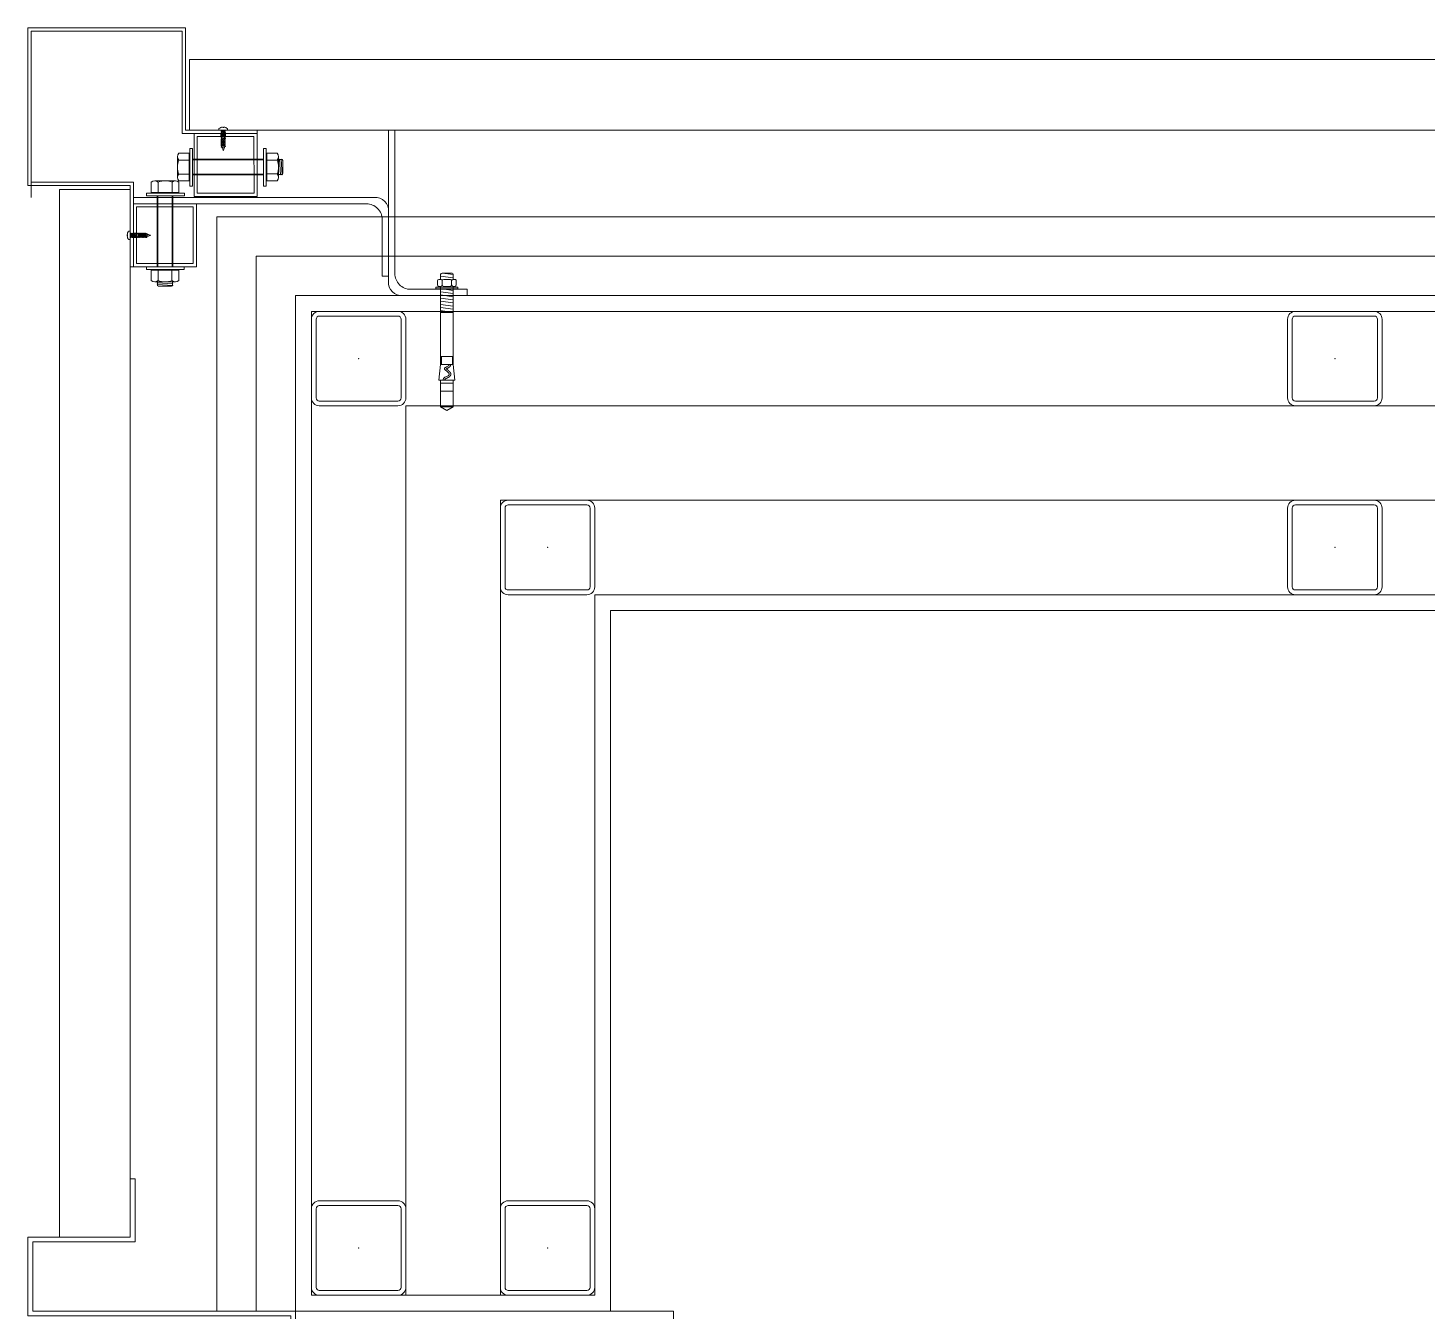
# Model space of a CAD drawing. Extents: x -1286 to 34975, y -230 to 6637.
# Drawn here: x 383.8 to 472.7, y 1288 to 1369.5 of the extents above; entities that cross this region are included whole.
import ezdxf

# ---------------------------------------------------------------- set-up
doc = ezdxf.new("R2010")
doc.units = 0
doc.header["$LTSCALE"] = 20
doc.layers.get('0').update_dxf_attribs({"color": 9, "lineweight": 9})
for name, color, linetype, lineweight in [('06D', 9, 'Continuous', 9), ('10', 9, 'Continuous', 9), ('10A', 9, 'Continuous', 9), ('11', 9, 'Continuous', 9), ('33', 9, 'BATTING', 9)]:
    doc.layers.add(name, color=color, linetype=linetype, lineweight=lineweight)
doc.linetypes.add('BATTING', pattern='A,0.0001,-0.1,[134,ltypeshp.shx,S=0.1,R=0,X=-0.1,Y=0],-0.2,[134,ltypeshp.shx,S=0.1,R=180,X=0.1,Y=0],-0.1', length=0.4001)

# ---------------------------------------------------------------- blocks, each defined once
blk = doc.blocks.new('cxvxv')
for p, q in [((-21988.023, 8561.245, 0), (-21987.025, 8561.304, 0)), ((-21988.023, 8561.245, 0), (-21987.998, 8561.26, 0)), ((-21987.998, 8561.231, 0), (-21988.023, 8561.245, 0)), ((-21988.023, 8561.128, 0), (-21987.025, 8561.186, 0)), ((-21988.023, 8561.128, 0), (-21987.998, 8561.142, 0)), ((-21987.998, 8561.113, 0), (-21988.023, 8561.128, 0)), ((-21987.998, 8561.304, 0), (-21987.941, 8561.348, 0)), ((-21987.998, 8561.26, 0), (-21987.998, 8561.304, 0)), ((-21987.998, 8561.142, 0), (-21987.998, 8561.231, 0)), ((-21987.998, 8561.068, 0), (-21987.998, 8561.113, 0)), ((-21987.545, 8561.348, 0), (-21987.941, 8561.348, 0)), ((-21987.545, 8561.348, 0), (-21987.105, 8561.348, 0)), ((-21987.025, 8561.304, 0), (-21987.105, 8561.348, 0)), ((-21987.05, 8561.318, 0), (-21987.025, 8561.304, 0)), ((-21987.025, 8561.304, 0), (-21987.05, 8561.289, 0)), ((-21987.025, 8561.297, 0), (-21987.05, 8561.283, 0)), ((-21987.05, 8561.283, 0), (-21987.05, 8561.201, 0)), ((-21987.05, 8561.201, 0), (-21987.025, 8561.186, 0)), ((-21987.025, 8561.186, 0), (-21987.05, 8561.172, 0)), ((-21987.05, 8561.172, 0), (-21987.05, 8561.083, 0)), ((-21988.397, 8560.979, 0), (-21988.397, 8560.319, 0)), ((-21988.397, 8560.319, 0), (-21986.643, 8560.319, 0)), ((-21986.862, 8561.069, 0), (-21988.177, 8561.068, 0)), ((-21988.018, 8560.319, 0), (-21987.021, 8560.319, 0)), ((-21988.018, 8560.278, 0), (-21988.018, 8560.319, 0)), ((-21987.958, 8560.979, 0), (-21987.958, 8560.319, 0)), ((-21987.698, 8561.047, 0), (-21987.698, 8561.082, 0)), ((-21987.698, 8561.067, 0), (-21987.698, 8561.067, 0)), ((-21987.081, 8560.638, 0), (-21987.081, 8560.979, 0)), ((-21987.081, 8560.638, 0), (-21987.081, 8560.319, 0)), ((-21987.062, 8560.319, 0), (-21987.062, 8560.278, 0)), ((-21987.05, 8561.083, 0), (-21987.025, 8561.069, 0)), ((-21987.021, 8560.319, 0), (-21987.021, 8560.278, 0)), ((-21986.643, 8560.319, 0), (-21986.643, 8560.979, 0)), ((-21988.018, 8560.111, 0), (-21988.018, 8555.608, 0)), ((-21987.062, 8555.608, 0), (-21987.062, 8560.111, 0)), ((-21987.021, 8555.608, 0), (-21987.021, 8560.111, 0)), ((-21988.397, 8555.4, 0), (-21986.643, 8555.4, 0)), ((-21988.397, 8554.74, 0), (-21988.397, 8555.4, 0)), ((-21988.018, 8555.442, 0), (-21988.018, 8555.4, 0)), ((-21988.018, 8555.4, 0), (-21987.021, 8555.4, 0)), ((-21987.958, 8554.74, 0), (-21987.958, 8555.4, 0)), ((-21987.081, 8555.081, 0), (-21987.081, 8555.4, 0)), ((-21987.081, 8555.081, 0), (-21987.081, 8554.74, 0)), ((-21987.062, 8555.4, 0), (-21987.062, 8555.442, 0)), ((-21987.021, 8555.4, 0), (-21987.021, 8555.442, 0)), ((-21986.643, 8555.4, 0), (-21986.643, 8554.74, 0)), ((-21986.858, 8554.65, 0), (-21988.174, 8554.651, 0))]:
    blk.add_line(p, q)
at = {"elevation": 0}
for points in [[(-21986.298, 8560.111), (-21988.7, 8560.111), (-21988.7, 8560.278), (-21986.298, 8560.278)], [(-21986.298, 8555.608), (-21988.7, 8555.608), (-21988.7, 8555.442), (-21986.298, 8555.442)]]:
    blk.add_lwpolyline(points, close=True, dxfattribs=at)
for points in [[(-21987.977, 8560.278), (-21987.977, 8560.319)], [(-21987.977, 8560.111), (-21987.977, 8555.608)], [(-21987.977, 8555.442), (-21987.977, 8555.4)]]:
    blk.add_lwpolyline(points, dxfattribs=at)
for centre, radius, start, end in [((-21988.177, 8560.753, 0), 0.315, 45.8497, 134.1503), ((-21987.516, 8559.952, 0), 1.116, 66.87008, 113.12992), ((-21987.516, 8559.952, 0), 1.116, 66.87008, 113.12992), ((-21986.862, 8560.756, 0), 0.313, 45.44896, 134.55104), ((-21988.177, 8554.966, 0), 0.315, 225.8497, 314.1503), ((-21987.516, 8555.767, 0), 1.116, 246.87008, 293.12992), ((-21987.516, 8555.767, 0), 1.116, 246.87008, 293.12992), ((-21986.862, 8554.963, 0), 0.313, 225.44896, 314.55104)]:
    blk.add_arc(centre, radius, start, end)
blk = doc.blocks.new('VIDA')
for p, q in [((-18071.98, 6523.88), (-18071.91, 6523.98)), ((-18071.91, 6523.78), (-18071.98, 6523.88)), ((-18071.91, 6523.98), (-18070.11, 6524.72)), ((-18069.61, 6522.86), (-18071.91, 6523.78)), ((-18069.71, 6524.86), (-18070.59, 6523.2)), ((-18070.59, 6523.2), (-18070.11, 6524.72)), ((-18069.91, 6525.07), (-18070.13, 6524.08)), ((-18070.13, 6524.08), (-18069.99, 6524.33)), ((-18070.11, 6524.72), (-18069.91, 6525.07)), ((-18069.99, 6524.33), (-18069.83, 6525.07)), ((-18069.91, 6525.07), (-18069.83, 6525.07)), ((-18069.83, 6525.07), (-18069.71, 6524.86)), ((-18069.71, 6524.86), (-18069.32, 6525)), ((-18069.63, 6522.76), (-18069.15, 6525)), ((-18069.63, 6522.76), (-18069.61, 6522.86)), ((-18069.43, 6522.41), (-18069.63, 6522.76)), ((-18068.95, 6525.34), (-18069.43, 6522.41)), ((-18069.35, 6522.41), (-18069.43, 6522.41)), ((-18069.35, 6522.41), (-18068.87, 6525.34)), ((-18069.15, 6522.76), (-18069.35, 6522.41)), ((-18069.32, 6525), (-18069.15, 6525)), ((-18069.15, 6525), (-18068.95, 6525.34)), ((-18068.66, 6522.76), (-18069.15, 6522.76)), ((-18068.95, 6525.34), (-18068.87, 6525.34)), ((-18068.87, 6525.34), (-18068.67, 6525)), ((-18068.67, 6525), (-18068.18, 6525)), ((-18068.66, 6522.76), (-18068.18, 6525)), ((-18068.46, 6522.41), (-18068.66, 6522.76)), ((-18067.98, 6525.34), (-18068.46, 6522.41)), ((-18068.39, 6522.41), (-18068.46, 6522.41)), ((-18068.39, 6522.41), (-18067.9, 6525.34)), ((-18068.19, 6522.76), (-18068.39, 6522.41)), ((-18068.19, 6522.76), (-18068.39, 6522.41)), ((-18067.7, 6525), (-18068.19, 6522.76)), ((-18067.7, 6522.76), (-18068.19, 6522.76)), ((-18068.18, 6525), (-18067.98, 6525.34)), ((-18067.9, 6525.34), (-18067.98, 6525.34)), ((-18067.9, 6525.34), (-18067.7, 6525)), ((-18067.7, 6522.76), (-18067.22, 6525)), ((-18067.7, 6525), (-18067.22, 6525)), ((-18067.5, 6522.41), (-18067.7, 6522.76)), ((-18067.02, 6525.34), (-18067.5, 6522.41)), ((-18067.42, 6522.41), (-18067.5, 6522.41)), ((-18067.42, 6522.41), (-18066.94, 6525.34)), ((-18067.22, 6522.76), (-18067.42, 6522.41)), ((-18067.22, 6522.76), (-18067.42, 6522.41)), ((-18067.22, 6525), (-18067.02, 6525.34)), ((-18066.74, 6525), (-18067.22, 6522.76)), ((-18066.74, 6522.76), (-18067.22, 6522.76)), ((-18066.94, 6525.34), (-18067.02, 6525.34)), ((-18066.94, 6525.34), (-18066.74, 6525)), ((-18066.25, 6525), (-18066.74, 6525)), ((-18066.74, 6522.76), (-18066.25, 6525)), ((-18066.54, 6522.41), (-18066.74, 6522.76)), ((-18066.05, 6525.34), (-18066.54, 6522.41)), ((-18066.46, 6522.41), (-18066.54, 6522.41)), ((-18066.46, 6522.41), (-18065.97, 6525.34)), ((-18066.26, 6522.76), (-18066.46, 6522.41)), ((-18066.26, 6522.76), (-18066.46, 6522.41)), ((-18065.77, 6525), (-18066.26, 6522.76)), ((-18066.26, 6522.76), (-18065.77, 6522.76)), ((-18066.25, 6525), (-18066.05, 6525.34)), ((-18065.97, 6525.34), (-18066.05, 6525.34)), ((-18065.97, 6525.34), (-18065.77, 6525)), ((-18065.77, 6522.76), (-18065.29, 6525)), ((-18065.77, 6525), (-18065.29, 6525)), ((-18065.57, 6522.41), (-18065.77, 6522.76)), ((-18065.09, 6525.34), (-18065.57, 6522.41)), ((-18065.49, 6522.41), (-18065.57, 6522.41)), ((-18065.49, 6522.41), (-18065.01, 6525.34)), ((-18065.29, 6522.76), (-18065.49, 6522.41)), ((-18065.29, 6522.76), (-18065.49, 6522.41)), ((-18065.29, 6525), (-18065.09, 6525.34)), ((-18064.81, 6525), (-18065.29, 6522.76)), ((-18064.81, 6522.76), (-18065.29, 6522.76)), ((-18065.09, 6525.34), (-18065.01, 6525.34)), ((-18065.01, 6525.34), (-18064.81, 6525)), ((-18064.81, 6525), (-18064.32, 6525)), ((-18064.81, 6522.76), (-18064.32, 6525)), ((-18064.61, 6522.41), (-18064.81, 6522.76)), ((-18064.12, 6525.34), (-18064.61, 6522.41)), ((-18064.53, 6522.41), (-18064.61, 6522.41)), ((-18064.53, 6522.41), (-18064.04, 6525.34)), ((-18064.33, 6522.76), (-18064.53, 6522.41)), ((-18064.33, 6522.76), (-18064.53, 6522.41)), ((-18063.84, 6525), (-18064.33, 6522.76)), ((-18063.84, 6522.76), (-18064.33, 6522.76)), ((-18064.32, 6525), (-18064.12, 6525.34)), ((-18064.04, 6525.34), (-18064.12, 6525.34)), ((-18064.04, 6525.34), (-18063.84, 6525)), ((-18063.84, 6522.76), (-18061.96, 6525)), ((-18061.96, 6525), (-18063.84, 6525)), ((-18063.64, 6522.41), (-18063.84, 6522.76)), ((-18061.76, 6525.34), (-18063.64, 6522.41)), ((-18063.56, 6522.41), (-18063.64, 6522.41)), ((-18063.56, 6522.41), (-18061.68, 6525.34)), ((-18061.96, 6522.76), (-18063.56, 6522.41)), ((-18061.96, 6522.76), (-18063.56, 6522.41)), ((-18061.48, 6525), (-18063.36, 6522.76)), ((-18063.36, 6522.76), (-18061.48, 6522.76)), ((-18061.68, 6525.34), (-18063.16, 6525.34)), ((-18062.68, 6522.41), (-18061.48, 6522.76)), ((-18062.6, 6522.41), (-18062.12, 6525.34)), ((-18062.4, 6522.76), (-18062.6, 6522.41)), ((-18062.4, 6522.76), (-18062.6, 6522.41)), ((-18062.6, 6522.41), (-18061.28, 6522.41)), ((-18062.4, 6525), (-18062.2, 6525.34)), ((-18061.48, 6525), (-18062.4, 6525)), ((-18061.48, 6522.76), (-18062.4, 6525)), ((-18061.92, 6525), (-18062.4, 6522.76)), ((-18061.91, 6522.76), (-18062.4, 6522.76)), ((-18062.2, 6525.34), (-18062.12, 6525.34)), ((-18062.2, 6525.34), (-18061.28, 6522.41)), ((-18062.12, 6525.34), (-18061.92, 6525)), ((-18061.96, 6525), (-18061.76, 6525.34)), ((-18061.92, 6525), (-18061.43, 6525)), ((-18061.91, 6522.76), (-18061.43, 6525)), ((-18061.71, 6522.41), (-18061.91, 6522.76)), ((-18061.23, 6525.34), (-18061.71, 6522.41)), ((-18061.63, 6522.41), (-18061.71, 6522.41)), ((-18061.68, 6525.34), (-18061.48, 6525)), ((-18061.63, 6522.41), (-18061.15, 6525.34)), ((-18061.43, 6522.76), (-18061.63, 6522.41)), ((-18061.43, 6522.76), (-18061.63, 6522.41)), ((-18061.43, 6525), (-18061.23, 6525.34)), ((-18060.95, 6525), (-18061.43, 6522.76)), ((-18060.95, 6522.76), (-18061.43, 6522.76)), ((-18061.23, 6525.34), (-18061.15, 6525.34)), ((-18061.15, 6525.34), (-18060.95, 6525)), ((-18060.95, 6525), (-18060.47, 6525)), ((-18060.95, 6522.76), (-18060.47, 6525)), ((-18060.75, 6522.41), (-18060.95, 6522.76)), ((-18060.27, 6525.34), (-18060.75, 6522.41)), ((-18060.67, 6522.41), (-18060.75, 6522.41)), ((-18060.67, 6522.41), (-18060.19, 6525.34)), ((-18060.47, 6522.76), (-18060.67, 6522.41)), ((-18060.47, 6522.76), (-18060.67, 6522.41)), ((-18060.47, 6525), (-18060.27, 6525.34)), ((-18059.99, 6525), (-18060.47, 6522.76)), ((-18060.47, 6522.76), (-18059.98, 6522.76)), ((-18060.27, 6525.34), (-18060.19, 6525.34)), ((-18060.19, 6525.34), (-18059.99, 6525)), ((-18059.99, 6525), (-18059.5, 6525)), ((-18059.98, 6522.76), (-18059.5, 6525)), ((-18059.78, 6522.41), (-18059.98, 6522.76)), ((-18059.3, 6525.34), (-18059.78, 6522.41)), ((-18059.7, 6522.41), (-18059.78, 6522.41)), ((-18059.7, 6522.41), (-18059.23, 6525.28)), ((-18059.5, 6522.76), (-18059.7, 6522.41)), ((-18059.5, 6522.76), (-18059.7, 6522.41)), ((-18059.5, 6525), (-18059.3, 6525.34)), ((-18059.23, 6524.02), (-18059.5, 6522.76)), ((-18059.5, 6522.76), (-18059.23, 6522.76)), ((-18059.3, 6525.34), (-18059.23, 6525.34)), ((-18058.14, 6526.58), (-18059.23, 6526.58)), ((-18059.23, 6521.17), (-18059.23, 6526.58)), ((-18058.14, 6521.17), (-18059.23, 6521.17))]:
    blk.add_line(p, q)
for points in [[(-18068.67, 6525), (-18069.15, 6522.76)], [(-18057.23, 6524.26), (-18057.45, 6523.96), (-18057.45, 6523.79), (-18057.23, 6523.49)]]:
    blk.add_lwpolyline(points)
for centre, start, end in [((-18062.39, 6523.58), 7.50951, 35.24269), ((-18062.39, 6524.17), 324.75731, 352.49049)]:
    blk.add_arc(centre, 5.21, start, end)
blk = doc.blocks.new('çelik dübel')
at = {"ltscale": 7}
for p, q in [((-87.2, -2), (-85, 2)), ((-85, -6), (-85, 2)), ((-68, 2), (-85, 2)), ((-75, -6), (-75, 2)), ((-70, -6), (-70, 2)), ((-68, 3), (-58, 2)), ((-68, -7), (-68, 3)), ((-58, -6), (-58, 2)), ((-8.5, 2), (-58, 2)), ((-53, 1.5), (-58, 1.5)), ((-53, -6), (-53, 2)), ((-25, -6), (-25, 2)), ((-25, -6), (-23.87, 2)), ((-23, -6), (-21.87, 2)), ((-21, -6), (-19.87, 2)), ((-19, -6), (-17.87, 2)), ((-17, -6), (-15.87, 2)), ((-85, -6), (-87.2, -2)), ((-68, -6), (-85, -6)), ((-68, -7), (-58, -6)), ((-53, -5.5), (-58, -5.5)), ((-8.5, -6), (-58, -6))]:
    blk.add_line(p, q, dxfattribs=at)
for p, q in [((-15, -6), (-13.87, 2)), ((-13, -6), (-11.87, 2)), ((-11, -6), (-10, 1.08)), ((-10, -9), (-10, 5)), ((-9, 5), (-10, 5)), ((-10, 3), (-10, 5)), ((-9, -9), (-9, 5)), ((-8.5, 2), (-8.5, 3)), ((-8.5, -4), (-8.5, 0)), ((-5, 4), (-7.5, 4)), ((-5, 1), (-7.5, 1)), ((-4, 2), (-4, 3)), ((-1, 2), (-4, 2)), ((-4, -4), (-4, 0)), ((-3, -6), (-1.87, 2)), ((-1, -6), (0, 1.08)), ((0, -5), (0, 1)), ((-10, -7), (-10, -9.06)), ((-8.5, -6), (-8.5, -7)), ((-5, -5), (-7.5, -5)), ((-5, -8), (-7.5, -8)), ((-4, -6), (-4, -7)), ((-1, -6), (-4, -6)), ((-9, -9), (-10, -9))]:
    blk.add_line(p, q)
for points in [[(-68, 0.6), (-67.44, 0.41), (-66.97, 0.09), (-66.57, -0.33), (-66.23, -0.81), (-65.94, -1.33), (-65.68, -1.85), (-65.45, -2.34), (-65.23, -2.76), (-65.02, -3.09), (-64.81, -3.33), (-64.6, -3.48), (-64.39, -3.55), (-64.17, -3.55), (-63.94, -3.48), (-63.71, -3.34), (-63.47, -3.15), (-63.21, -2.91), (-62.95, -2.63), (-62.68, -2.32), (-62.41, -2), (-62.14, -1.68), (-61.88, -1.38), (-61.63, -1.1), (-61.4, -0.87), (-61.18, -0.68), (-60.98, -0.55), (-60.8, -0.48), (-60.62, -0.47), (-60.45, -0.53), (-60.28, -0.66), (-60.12, -0.85), (-59.95, -1.12), (-59.78, -1.47), (-59.6, -1.86), (-59.4, -2.27), (-59.18, -2.66), (-58.94, -3.01), (-58.66, -3.29), (-58.35, -3.46), (-58, -3.5)], [(-68, -0.46), (-67.96, -0.47), (-67.92, -0.49), (-67.87, -0.52), (-67.83, -0.55), (-67.78, -0.58), (-67.73, -0.61), (-67.69, -0.64), (-67.64, -0.68), (-67.6, -0.71), (-67.56, -0.75), (-67.52, -0.79), (-67.49, -0.82), (-67.45, -0.86), (-67.41, -0.9), (-67.38, -0.94), (-67.35, -0.98), (-67.31, -1.02), (-67.28, -1.07), (-67.24, -1.11), (-67.21, -1.16), (-67.18, -1.21), (-67.14, -1.26), (-67.11, -1.31), (-67.08, -1.36), (-67.04, -1.41), (-67.01, -1.47), (-66.98, -1.52), (-66.95, -1.58), (-66.92, -1.63), (-66.88, -1.69), (-66.85, -1.75), (-66.82, -1.81), (-66.79, -1.86), (-66.76, -1.92), (-66.73, -1.98), (-66.7, -2.04), (-66.67, -2.1), (-66.64, -2.16), (-66.61, -2.23), (-66.58, -2.29), (-66.55, -2.35), (-66.52, -2.41), (-66.49, -2.47), (-66.46, -2.53), (-66.43, -2.59), (-66.4, -2.65), (-66.37, -2.72), (-66.34, -2.78), (-66.31, -2.84), (-66.28, -2.9), (-66.25, -2.96), (-66.22, -3.02), (-66.19, -3.08), (-66.16, -3.13), (-66.13, -3.19), (-66.1, -3.25), (-66.06, -3.31), (-66.03, -3.36), (-66, -3.42), (-65.96, -3.47), (-65.92, -3.53), (-65.89, -3.58), (-65.85, -3.63), (-65.81, -3.68), (-65.77, -3.73), (-65.74, -3.78), (-65.69, -3.83), (-65.65, -3.88), (-65.61, -3.93), (-65.57, -3.97), (-65.52, -4.02), (-65.47, -4.06), (-65.43, -4.1), (-65.38, -4.14), (-65.32, -4.18), (-65.27, -4.22), (-65.22, -4.26), (-65.16, -4.29), (-65.11, -4.33), (-65.05, -4.36), (-64.99, -4.39), (-64.93, -4.41), (-64.87, -4.44), (-64.8, -4.46), (-64.74, -4.48), (-64.67, -4.5), (-64.61, -4.51), (-64.54, -4.52), (-64.48, -4.53), (-64.41, -4.54), (-64.34, -4.54), (-64.28, -4.54), (-64.21, -4.54), (-64.15, -4.54), (-64.08, -4.53), (-64.02, -4.52), (-63.96, -4.51), (-63.9, -4.5), (-63.84, -4.48), (-63.78, -4.47), (-63.72, -4.45), (-63.66, -4.43), (-63.61, -4.41), (-63.55, -4.38), (-63.5, -4.36), (-63.45, -4.34), (-63.4, -4.31), (-63.35, -4.28), (-63.3, -4.25), (-63.25, -4.23), (-63.2, -4.2), (-63.16, -4.17), (-63.11, -4.13), (-63.07, -4.1), (-63.02, -4.07), (-62.98, -4.04), (-62.94, -4.01), (-62.9, -3.97), (-62.86, -3.94), (-62.82, -3.9), (-62.78, -3.87), (-62.74, -3.83), (-62.7, -3.8), (-62.66, -3.76), (-62.62, -3.72), (-62.58, -3.69), (-62.54, -3.65), (-62.5, -3.61), (-62.47, -3.57), (-62.43, -3.53), (-62.39, -3.49), (-62.36, -3.46), (-62.32, -3.42), (-62.28, -3.38), (-62.24, -3.34), (-62.21, -3.3), (-62.17, -3.26), (-62.14, -3.22), (-62.1, -3.18), (-62.06, -3.14), (-62.03, -3.1), (-61.99, -3.05), (-61.96, -3.01), (-61.92, -2.97), (-61.89, -2.93), (-61.85, -2.89), (-61.82, -2.85), (-61.78, -2.81), (-61.75, -2.77), (-61.71, -2.73), (-61.68, -2.69), (-61.65, -2.65), (-61.61, -2.61), (-61.58, -2.57), (-61.54, -2.53), (-61.51, -2.49), (-61.48, -2.45), (-61.45, -2.41), (-61.41, -2.37), (-61.38, -2.33), (-61.35, -2.3), (-61.32, -2.26), (-61.29, -2.22), (-61.26, -2.19), (-61.22, -2.15), (-61.19, -2.11), (-61.16, -2.08), (-61.13, -2.05), (-61.1, -2.01), (-61.08, -1.98), (-61.05, -1.95), (-61.02, -1.92), (-60.99, -1.89), (-60.97, -1.86), (-60.95, -1.84), (-60.92, -1.81), (-60.9, -1.79), (-60.89, -1.77), (-60.87, -1.75), (-60.85, -1.74), (-60.84, -1.73), (-60.82, -1.73), (-60.81, -1.73), (-60.79, -1.73), (-60.78, -1.74), (-60.76, -1.76), (-60.75, -1.78), (-60.73, -1.8), (-60.72, -1.83), (-60.7, -1.86), (-60.69, -1.89), (-60.67, -1.93), (-60.65, -1.97), (-60.63, -2.01), (-60.61, -2.05), (-60.59, -2.1), (-60.56, -2.15), (-60.54, -2.2), (-60.52, -2.25), (-60.49, -2.3), (-60.47, -2.35), (-60.44, -2.4), (-60.42, -2.45), (-60.39, -2.51), (-60.36, -2.56), (-60.34, -2.62), (-60.31, -2.67), (-60.28, -2.73), (-60.25, -2.79), (-60.22, -2.84), (-60.19, -2.9), (-60.16, -2.96), (-60.12, -3.01), (-60.09, -3.07), (-60.06, -3.13), (-60.02, -3.19), (-59.98, -3.25), (-59.95, -3.3), (-59.91, -3.36), (-59.87, -3.42), (-59.83, -3.48), (-59.78, -3.53), (-59.74, -3.59), (-59.69, -3.65), (-59.64, -3.7), (-59.59, -3.76), (-59.54, -3.82), (-59.48, -3.87), (-59.42, -3.93), (-59.35, -3.99), (-59.27, -4.04), (-59.19, -4.1), (-59.11, -4.16), (-59.01, -4.22), (-58.89, -4.28), (-58.76, -4.34), (-58.61, -4.39), (-58.43, -4.43), (-58.23, -4.47), (-58, -4.51)]]:
    blk.add_lwpolyline(points)
for centre, start, end in [((-7.5, 3), 90, 180), ((-7.5, 2), 180, 270), ((-7.5, 0), 90, 180), ((-5, 3), 0, 90), ((-5, 2), 270, 0), ((-5, 0), 0, 90), ((-1, 1), 0, 90), ((-7.5, -4), 180, 270), ((-7.5, -6), 90, 180), ((-7.5, -7), 180, 270), ((-5, -4), 270, 0), ((-5, -6), 0, 90), ((-5, -7), 270, 0), ((-1, -5), 270, 0)]:
    blk.add_arc(centre, 1, start, end)
blk = doc.blocks.new('prf-60x60')
for points in [[(-2.5, -6), (2.5, -6, 0.414214), (3, -5.5), (3, -0.5, 0.414214), (2.5, 0), (-2.5, 0, 0.414214), (-3, -0.5), (-3, -5.5, 0.414214)], [(-2.5, -5.7), (2.5, -5.7, 0.414214), (2.7, -5.5), (2.7, -0.5, 0.414214), (2.5, -0.3), (-2.5, -0.3, 0.414214), (-2.7, -0.5), (-2.7, -5.5, 0.414214)]]:
    blk.add_lwpolyline(points, format="xyb", close=True)
at = {"color": 252}
blk.add_point((0, -3), dxfattribs=at)

msp = doc.modelspace()

# ---------------------------------------------------------------- linework, layer by layer
at = {"layer": '06D'}
for points in [[(540.239, 1357.5), (395.838, 1357.5), (395.838, 1288)], [(413.838, 1289), (413.838, 1339.5), (528.838, 1339.5), (528.838, 1345.5), (407.838, 1345.5), (407.838, 1289)], [(420.838, 1288), (424.838, 1288), (424.838, 1138), (420.838, 1138)]]:
    msp.add_lwpolyline(points, dxfattribs=at)
at = {"layer": '10'}
for points in [[(398.393, 1358.802), (394.393, 1358.8), (394.392, 1362.8), (398.392, 1362.802)], [(398.193, 1359.002), (394.593, 1359), (394.592, 1362.6), (398.192, 1362.602)], [(394.536, 1354.329), (394.538, 1358.329), (390.538, 1358.331), (390.536, 1354.331)], [(394.336, 1354.529), (394.338, 1358.129), (390.738, 1358.131), (390.736, 1354.531)]]:
    msp.add_lwpolyline(points, close=True, dxfattribs=at)
for points in [[(406.738, 1363), (406.737, 1353.4, 0.460237), (407.637, 1352.5), (411.737, 1352.5), (411.737, 1352.9), (408.137, 1352.9, -0.414214), (407.137, 1353.9), (407.138, 1363)], [(390.538, 1358.731), (405.837, 1358.731, -0.460237), (406.737, 1357.831), (406.737, 1353.731), (406.337, 1353.731), (406.337, 1357.331, 0.414214), (405.337, 1358.331), (390.538, 1358.331)]]:
    msp.add_lwpolyline(points, format="xyb", close=True, dxfattribs=at)
at = {"layer": '10A'}
for points in [[(384.037, 1359.7), (390.538, 1359.7), (390.536, 1354.331), (390.338, 1354.331), (390.338, 1359.5), (383.838, 1359.5), (383.838, 1369.5), (393.838, 1369.5), (393.838, 1363), (398.392, 1363), (398.392, 1362.802), (393.638, 1362.8), (393.638, 1369.301), (384.037, 1369.301), (384.037, 1358.731)], [(385.838, 1359.25), (385.838, 1292.7)], [(390.338, 1292.7), (390.338, 1359.25), (385.838, 1359.25)], [(390.637, 1296.4), (390.338, 1296.4), (390.338, 1292.7), (383.838, 1292.7), (383.838, 1287.7), (400.538, 1287.7), (400.538, 1285.157), (400.838, 1285.156), (400.838, 1288), (384.137, 1288), (384.137, 1292.4), (390.639, 1292.4), (390.637, 1296.4)]]:
    msp.add_lwpolyline(points, dxfattribs=at)
msp.add_lwpolyline([(535.588, 1367.5), (394.088, 1367.5), (394.088, 1363), (535.588, 1363)], close=True, dxfattribs=at)
at = {"layer": '11'}
msp.add_lwpolyline([(420.838, 1288), (420.838, 1332.5), (535.838, 1332.5), (535.838, 1352.5), (400.838, 1352.5), (400.838, 1288), (420.838, 1288)], dxfattribs=at)
msp.add_lwpolyline([(401.838, 1289), (419.838, 1289), (419.838, 1333.5), (534.838, 1333.5), (534.838, 1351.5), (401.838, 1351.5)], close=True, dxfattribs=at)
at = {"layer": '33', "ltscale": 0.2}
msp.add_lwpolyline([(537.838, 1330.8), (537.838, 1355), (398.338, 1355), (398.338, 1288)], dxfattribs=at)

# ---------------------------------------------------------------- block references
at = {"layer": '10', "yscale": 0.1000000000058208}
for p, xscale, zscale, rotation in [((1047.76, 3169.236), 0.1000000000058208, 0.1000000000058208, 90.02742896604714), ((-1415.897, 704.806), -0.1000000000058208, 0.1000000000021828, 359.972578431312)]:
    msp.add_blockref('VIDA', p, dxfattribs=dict(at, xscale=xscale, zscale=zscale, rotation=rotation))
at = {"layer": '10'}
for name, p, rotation in [('cxvxv', (-8150.792, -20630.95, 0), 270.0274289660472), ('prf-60x60', (407.838, 1348.5), 270), ('prf-60x60', (469.838, 1348.5), 270), ('prf-60x60', (419.838, 1336.5), 270), ('prf-60x60', (469.838, 1336.5), 270), ('prf-60x60', (407.838, 1292), 270), ('prf-60x60', (407.838, 1292), 270), ('prf-60x60', (419.838, 1292), 270), ('prf-60x60', (419.838, 1292), 270)]:
    msp.add_blockref(name, p, dxfattribs=dict(at, rotation=rotation))
at = {"layer": '10', "xscale": -1, "rotation": 179.9725784313119}
msp.add_blockref('cxvxv', (22384.16, 9903.917, 0), dxfattribs=at)
at = {"layer": '10', "extrusion": (0, 0, -1), "xscale": -0.1000000000058208, "yscale": 0.1000000000058208, "zscale": -0.1000000000058208, "rotation": 270}
msp.add_blockref('çelik dübel', (-410.242, 1353.932, 312.474), dxfattribs=at)

doc.saveas('drawing.dxf')
